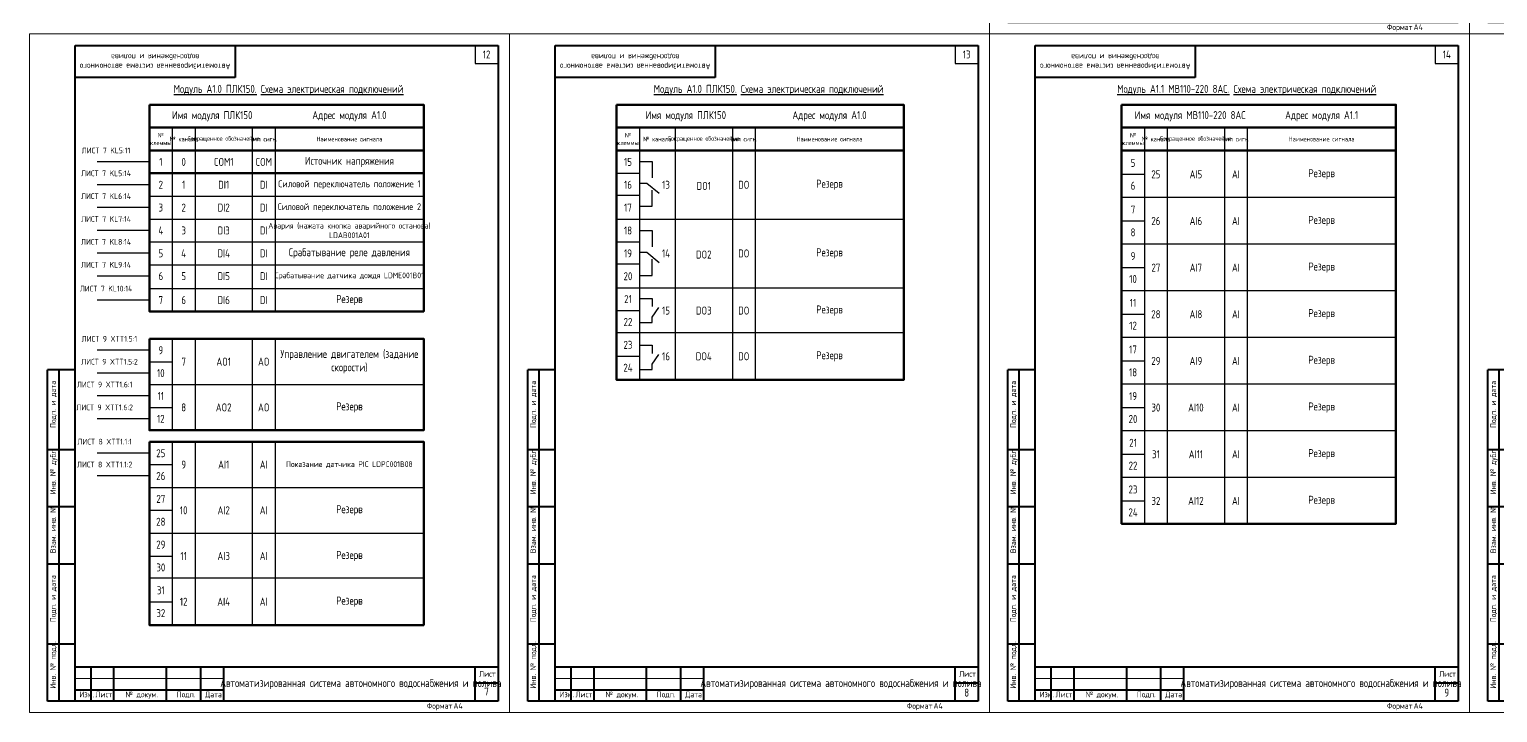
# Model space of a CAD drawing. Header units: millimetres. Extents: x 3520 to 8864, y 403 to 1747.
# Drawn here: x 3520 to 4162, y 403 to 702 of the extents above; entities that cross this region are included whole.
import ezdxf

# ---------------------------------------------------------------- set-up
doc = ezdxf.new("R2010")
doc.units = ezdxf.units.MM
doc.linetypes.add('K5LT_BASIC', pattern=[0])
doc.linetypes.add('K5LT_THIN', pattern=[0])
doc.layers.add('Стерка', color=7, linetype='Continuous', lineweight=15)
doc.styles.add('ГОСТ В', font='GOST_0.TTF', dxfattribs={"height": 3.5})
doc.styles.add('ГОСТ тип А', font='GOST_0.TTF', dxfattribs={"height": 3.5})

# ---------------------------------------------------------------- blocks, each defined once
blk = doc.blocks.new('A4-2')
at = {"linetype": 'K5LT_THIN', "lineweight": 18}
for p, q in [((210, 0), (210, 297)), ((210, 297), (420, 297)), ((420, 297), (420, 0)), ((230, 15), (295, 15)), ((420, 0), (210, 0))]:
    blk.add_line(p, q, dxfattribs=at)
at = {"linetype": 'K5LT_BASIC', "lineweight": 40}
for p, q in [((230, 5), (230, 292)), ((230, 292), (415, 292)), ((300, 292), (300, 278)), ((415, 292), (415, 5)), ((300, 278), (230, 278)), ((218, 5), (218, 150)), ((230, 150), (218, 150)), ((223, 5), (223, 150)), ((230, 115), (218, 115)), ((230, 90), (218, 90)), ((230, 65), (218, 65)), ((230, 30), (218, 30)), ((230, 20), (415, 20)), ((230, 5), (230, 20)), ((237, 5), (237, 20)), ((247, 5), (247, 20)), ((270, 5), (270, 20)), ((285, 5), (285, 20)), ((295, 5), (295, 20)), ((405, 5), (405, 20)), ((405, 13), (415, 13)), ((230, 10), (237, 10)), ((237, 10), (247, 10)), ((247, 10), (270, 10)), ((270, 10), (285, 10)), ((285, 10), (295, 10)), ((230, 5), (218, 5)), ((415, 5), (230, 5))]:
    blk.add_line(p, q, dxfattribs=at)
at = {"char_height": 2.5, "attachment_point": 1, "rotation": 90, "style": 'ГОСТ тип А'}
for s, insert in [('Подп. и дата', (219.09, 124.6)), ('Инв. № дубл.', (219.09, 95.52)), ('Взам. инв. №', (219.09, 69.79)), ('Подп. и дата', (219.09, 39.6)), ('Инв. № подл.', (219.09, 10.52))]:
    blk.add_mtext(s, dxfattribs=dict(at, insert=insert))
at = {"char_height": 2.5, "attachment_point": 1, "style": 'ГОСТ тип А'}
for s, insert in [('Лист', (406.71, 18.23)), ('Изм.', (231.92, 9.23)), ('Лист', (238.91, 9.23)), ('№ докум.', (252.03, 9.23)), ('Подп.', (274.46, 9.23)), ('Дата', (286.91, 9.23)), ('Формат', (383.84, 4.23)), ('A4', (395.5, 4.23))]:
    blk.add_mtext(s, dxfattribs=dict(at, insert=insert))

msp = doc.modelspace()

# ---------------------------------------------------------------- linework, layer by layer
for p, q in [((3715, 695), (3715, 687)), ((3925, 695), (3925, 687)), ((4145, 695), (4135, 695)), ((4135, 695), (4135, 687)), ((3715, 687), (3725, 687)), ((3925, 687), (3935, 687)), ((4135, 687), (4145, 687)), ((3572.5, 649), (3572.5, 639)), ((3572.5, 644), (3549.675, 644)), ((3786.844, 644.183), (3792.412, 644.183)), ((3792.412, 644.183), (3792.412, 637.079)), ((3572.5, 634), (3549.675, 634)), ((3786.844, 634.711), (3790.149, 634.711)), ((3790.149, 634.711), (3795.536, 630.297)), ((3792.412, 624.592), (3792.412, 631.696)), ((3572.5, 624), (3549.675, 624)), ((3786.844, 624.592), (3792.412, 624.592)), ((3572.5, 614), (3549.675, 614)), ((3786.844, 613.918), (3792.412, 613.918)), ((3792.412, 613.918), (3792.412, 606.814)), ((3572.5, 604), (3549.675, 604)), ((3786.844, 604.446), (3790.149, 604.446)), ((3790.149, 604.446), (3795.536, 600.032)), ((3792.412, 594.327), (3792.412, 601.431)), ((3572.5, 594), (3549.675, 594)), ((3786.844, 594.327), (3792.412, 594.327)), ((3572.5, 583.543), (3549.675, 583.543)), ((3786.844, 584.297), (3792.412, 584.297)), ((3792.412, 584.297), (3792.412, 580.745)), ((3792.412, 576.009), (3795.284, 580.309)), ((3786.844, 573.693), (3792.412, 573.693)), ((3792.412, 573.693), (3792.412, 576.009)), ((3572.5, 561.586), (3549.675, 561.586)), ((3786.844, 563.769), (3792.412, 563.769)), ((3792.412, 563.769), (3792.412, 560.217)), ((3792.412, 555.481), (3795.284, 559.781)), ((3786.844, 553.166), (3792.412, 553.166)), ((3792.412, 553.166), (3792.412, 555.481)), ((3572.5, 551.573), (3549.675, 551.573)), ((3572.5, 541.579), (3549.675, 541.579)), ((3572.5, 531.579), (3549.675, 531.579)), ((3572.5, 516.579), (3549.675, 516.579)), ((3572.5, 506.579), (3549.675, 506.579))]:
    msp.add_line(p, q)
at = {"color": 7, "lineweight": 50}
for p, q in [((3572.5, 659), (3692.5, 659)), ((3776.844, 659), (3902.5, 659)), ((3997.771, 659), (4117.771, 659)), ((3572.5, 649), (3692.5, 649)), ((3776.844, 649), (3902.5, 649)), ((3997.771, 649), (4117.771, 649)), ((3572.5, 639), (3692.5, 639)), ((3572.5, 578.543), (3692.5, 578.543))]:
    msp.add_line(p, q, dxfattribs=at)
at = {"color": 7}
for p, q in [((3582.5, 659), (3582.5, 578.543)), ((3592.5, 659), (3592.5, 578.543)), ((3617.5, 659), (3617.5, 578.543)), ((3627.5, 659), (3627.5, 578.543)), ((3786.844, 659), (3786.844, 548.566)), ((3802.5, 659), (3802.5, 548.566)), ((3827.5, 659), (3827.5, 548.566)), ((3837.5, 659), (3837.5, 548.566)), ((4007.771, 659), (4007.771, 485.666)), ((4017.771, 659), (4017.771, 485.666)), ((4042.771, 659), (4042.771, 485.666)), ((4052.771, 659), (4052.771, 485.666)), ((3572.5, 649), (3692.5, 649)), ((3572.5, 649), (3692.5, 649)), ((3776.844, 649), (3902.5, 649)), ((3572.5, 639), (3692.5, 639)), ((3572.5, 639), (3692.5, 639)), ((3776.844, 639), (3786.844, 639)), ((3997.771, 638.583), (4007.771, 638.583)), ((3572.5, 629), (3692.5, 629)), ((3776.844, 629.403), (3786.844, 629.403)), ((3997.771, 628.583), (4117.771, 628.583)), ((3572.5, 619), (3692.5, 619)), ((3776.844, 618.97), (3902.5, 618.97)), ((3997.771, 618.166), (4007.771, 618.166)), ((3572.5, 609), (3692.5, 609)), ((3776.844, 608.97), (3786.844, 608.97)), ((3997.771, 608.166), (4117.771, 608.166)), ((3572.5, 599), (3692.5, 599)), ((3776.844, 599.373), (3786.844, 599.373)), ((3997.771, 597.75), (4007.771, 597.75)), ((3572.5, 588.543), (3692.5, 588.543)), ((3572.5, 588.543), (3692.5, 588.543)), ((3572.5, 588.543), (3692.5, 588.543)), ((3572.5, 588.543), (3692.5, 588.543)), ((3776.844, 588.94), (3902.5, 588.94)), ((3776.844, 588.94), (3902.5, 588.94)), ((3997.771, 587.75), (4117.771, 587.75)), ((3572.5, 578.543), (3692.5, 578.543)), ((3572.5, 578.543), (3692.5, 578.543)), ((3572.5, 578.543), (3692.5, 578.543)), ((3572.5, 578.543), (3692.5, 578.543)), ((3572.5, 578.543), (3692.5, 578.543)), ((3776.844, 578.94), (3786.844, 578.94)), ((3997.771, 577.333), (4007.771, 577.333)), ((3572.5, 566.586), (3692.5, 566.586)), ((3582.5, 566.586), (3582.5, 526.357)), ((3592.5, 566.586), (3592.5, 526.357)), ((3617.5, 566.586), (3617.5, 526.357)), ((3627.5, 566.586), (3627.5, 526.357)), ((3776.844, 569.343), (3902.5, 569.343)), ((3997.771, 567.333), (4117.771, 567.333)), ((3776.844, 558.94), (3786.844, 558.94)), ((3572.5, 556.573), (3582.5, 556.573)), ((3997.771, 556.916), (4007.771, 556.916)), ((3572.5, 546.573), (3692.5, 546.573)), ((3997.771, 546.916), (4117.771, 546.916)), ((3572.5, 536.573), (3582.5, 536.573)), ((3997.771, 536.499), (4007.771, 536.499)), ((3572.5, 526.573), (3692.5, 526.573)), ((3582.5, 521.573), (3582.5, 481.344)), ((3592.5, 521.573), (3592.5, 481.344)), ((3617.5, 521.573), (3617.5, 481.344)), ((3627.5, 521.573), (3627.5, 481.344)), ((3997.771, 526.499), (4117.771, 526.499)), ((3997.771, 516.082), (4007.771, 516.082)), ((3572.5, 511.544), (3582.5, 511.544)), ((3572.5, 501.544), (3692.5, 501.544)), ((3997.771, 506.082), (4117.771, 506.082)), ((3997.771, 495.666), (4007.771, 495.666)), ((3572.5, 491.544), (3582.5, 491.544)), ((3997.771, 485.666), (4117.771, 485.666)), ((3572.5, 481.544), (3692.5, 481.544)), ((3582.5, 481.344), (3582.5, 441.328)), ((3592.5, 481.344), (3592.5, 441.328)), ((3617.5, 481.344), (3617.5, 441.328)), ((3627.5, 481.344), (3627.5, 441.328)), ((3572.5, 471.544), (3582.5, 471.544)), ((3572.5, 461.947), (3692.5, 461.947)), ((3572.5, 451.544), (3582.5, 451.544)), ((3572.5, 451.544), (3582.5, 451.544)), ((3572.5, 441.328), (3692.5, 441.328))]:
    msp.add_line(p, q, dxfattribs=at)
at = {"color": 7, "lineweight": 50}
for points in [[(3572.5, 669), (3692.5, 669), (3692.5, 578.543), (3572.5, 578.543)], [(3776.844, 669), (3902.5, 669), (3902.5, 548.566), (3776.844, 548.566)], [(3997.771, 669), (4117.771, 669), (4117.771, 485.666), (3997.771, 485.666)], [(3572.5, 566.586), (3692.5, 566.586), (3692.5, 526.573), (3572.5, 526.573)], [(3572.5, 521.573), (3692.5, 521.573), (3692.5, 441.328), (3572.5, 441.328)]]:
    msp.add_lwpolyline(points, close=True, dxfattribs=at)

# ---------------------------------------------------------------- block references
for p in [(3730, 700), (3940, 700), (3310, 403), (3520, 403), (3730, 403), (3940, 403)]:
    msp.add_blockref('A4-2', p)

# ---------------------------------------------------------------- texts
at = {"color": 7, "linetype": 'Continuous', "lineweight": 15, "char_height": 2.5, "width": 70, "attachment_point": 5, "rotation": 180, "style": 'ГОСТ В'}
for insert in [(3575, 688), (3785, 688), (3995, 688)]:
    msp.add_mtext('\\pxqc;{\\C256;Автоматизированная система автономного водоснабжения и полива}', dxfattribs=dict(at, insert=insert))
at = {"color": 7, "linetype": 'Continuous', "lineweight": 15, "attachment_point": 5, "style": 'ГОСТ В'}
for s, insert, char_height, width in [('{\\C256;12}', (3720, 691), 3.5, 10), ('{\\C256;13}', (3930, 691), 3.5, 10), ('{\\C256;14}', (4140, 691), 3.5, 10), ('{\\C256;Имя модуля ПЛК150}', (3600, 664), 3.5, 55), ('{\\C256;Адрес модуля A1.0}', (3660, 664), 3.5, 65), ('{\\C256;Имя модуля ПЛК150}', (3807.172, 664), 3.5, 60.65558), ('{\\C256;Адрес модуля A1.0}', (3870, 664), 3.5, 65), ('{\\C256;Имя модуля МВ110-220 8АС}', (4027.771, 664), 3.5, 60), ('{\\C256;Адрес модуля A1.1}', (4085.271, 664), 3.5, 65), ('{\\C256;№ клеммы}', (3577.5, 654), 2, 10), ('{\\C256;Сокращенное обозначение}', (3605, 654), 2, 25), ('{\\C256;№ клеммы}', (3781.844, 654), 2, 10), ('{\\C256;Сокращенное обозначение}', (3815, 654), 2, 25), ('{\\C256;№ клеммы}', (4002.771, 654), 2, 10), ('{\\C256;Сокращенное обозначение}', (4030.271, 654), 2, 25), ('ЛИСТ 7 KL5:11', (3553.528, 649), 2.5, 31.89637), ('{\\C256;№ канала}', (3587.5, 654), 2, 10), ('{\\C256;Тип сигн.}', (3622.5, 654), 2, 10), ('{\\C256;Наименование сигнала}', (3660, 654), 2, 63), ('{\\C256;№ канала}', (3794.672, 654), 2, 15.65558), ('{\\C256;Тип сигн.}', (3832.5, 654), 2, 10), ('{\\C256;Наименование сигнала}', (3870, 654), 2, 63), ('{\\C256;№ канала}', (4012.771, 654), 2, 10), ('{\\C256;Тип сигн.}', (4047.771, 654), 2, 10), ('{\\C256;Наименование сигнала}', (4085.271, 654), 2, 63), ('1', (3577.5, 644), 3.5, 10), ('0', (3587.5, 644), 3.5, 10), ('{\\C256;COM1}', (3605, 644), 3.5, 25), ('{\\C256;COM}', (3622.5, 644), 3.5, 10), ('{\\C256;Источник напряжения}', (3660, 644), 3.5, 65), ('15', (3781.844, 644), 3.5, 10), ('5', (4002.771, 643.583), 3.5, 10), ('ЛИСТ 7 KL5:14', (3553.528, 639), 2.5, 31.89637), ('{\\C256;Силовой переключатель положение 1}', (3660, 634), 3, 65), ('{\\C256;Резерв}', (3870, 633.985), 3.5, 65), ('25', (4012.771, 638.583), 3.5, 10), ('AI5', (4030.271, 638.583), 3.5, 23), ('AI', (4047.771, 638.583), 3.5, 10), ('{\\C256;Резерв}', (4085.271, 638.583), 3.5, 65), ('ЛИСТ 7 KL6:14', (3553.528, 629), 2.5, 31.89637), ('2', (3577.5, 634), 3.5, 10), ('1', (3587.5, 634), 3.5, 10), ('{\\C256;DI1}', (3605, 634), 3.5, 25), ('{\\C256;DI}', (3622.5, 634), 3.5, 10), ('16', (3781.844, 634), 3.5, 10), ('13', (3798.475, 633.985), 3.5, 10), ('DO1', (3815, 633.485), 3.5, 23), ('DO', (3832.5, 633.985), 3.5, 10), ('6', (4002.771, 633.583), 3.5, 10), ('3', (3577.5, 624), 3.5, 10), ('2', (3587.5, 624), 3.5, 10), ('{\\C256;DI2}', (3605, 624), 3.5, 25), ('{\\C256;DI}', (3622.5, 624), 3.5, 10), ('{\\C256;Силовой переключатель положение 2}', (3660, 624), 3, 65), ('17', (3781.844, 624), 3.5, 10), ('7', (4002.771, 623.166), 3.5, 10), ('ЛИСТ 7 KL7:14', (3553.528, 619), 2.5, 31.89637), ('{\\C256;Авария (нажата кнопка аварийного останова) LDAB001A01}', (3660, 614), 2.5, 65), ('26', (4012.771, 618.166), 3.5, 10), ('AI6', (4030.271, 618.166), 3.5, 23), ('AI', (4047.771, 618.166), 3.5, 10), ('{\\C256;Резерв}', (4085.271, 618.166), 3.5, 65), ('ЛИСТ 7 KL8:14', (3553.528, 609), 2.5, 31.89637), ('4', (3577.5, 614), 3.5, 10), ('3', (3587.5, 614), 3.5, 10), ('{\\C256;DI3}', (3605, 614), 3.5, 25), ('{\\C256;DI}', (3622.5, 614), 3.5, 10), ('18', (3781.844, 613.97), 3.5, 10), ('8', (4002.771, 613.166), 3.5, 10), ('5', (3577.5, 604), 3.5, 10), ('4', (3587.5, 604), 3.5, 10), ('{\\C256;DI4}', (3605, 604), 3.5, 25), ('{\\C256;DI}', (3622.5, 604), 3.5, 10), ('{\\C256;Срабатывание реле давления}', (3660, 604), 3.5, 65), ('19', (3781.844, 603.97), 3.5, 10), ('14', (3798.475, 603.955), 3.5, 10), ('DO2', (3815, 603.455), 3.5, 23), ('DO', (3832.5, 603.955), 3.5, 10), ('{\\C256;Резерв}', (3870, 603.955), 3.5, 65), ('9', (4002.771, 602.75), 3.5, 10), ('ЛИСТ 7 KL9:14', (3553.528, 599), 2.5, 31.89637), ('27', (4012.771, 597.75), 3.5, 10), ('AI7', (4030.271, 597.75), 3.5, 23), ('AI', (4047.771, 597.75), 3.5, 10), ('{\\C256;Резерв}', (4085.271, 597.75), 3.5, 65), ('6', (3577.5, 594), 3.5, 10), ('5', (3587.5, 594), 3.5, 10), ('{\\C256;DI5}', (3605, 594), 3.5, 25), ('{\\C256;DI}', (3622.5, 594), 3.5, 10), ('{\\C256;Срабатывание датчика дождя LDME001B01}', (3660, 594), 2.5, 65), ('20', (3781.844, 593.97), 3.5, 10), ('10', (4002.771, 592.75), 3.5, 10), ('ЛИСТ 7 KL10:14', (3553.528, 588.543), 2.5, 31.89637), ('7', (3577.5, 583.543), 3.5, 10), ('6', (3587.5, 583.543), 3.5, 10), ('{\\C256;DI6}', (3605, 583.543), 3.5, 25), ('{\\C256;DI}', (3622.5, 583.543), 3.5, 10), ('{\\C256;Резерв}', (3660, 583.543), 3.5, 65), ('21', (3781.844, 583.94), 3.5, 10), ('15', (3798.475, 578.94), 3.5, 10), ('DO3', (3815, 578.94), 3.5, 23), ('DO', (3832.5, 578.94), 3.5, 10), ('{\\C256;Резерв}', (3870, 578.94), 3.5, 65), ('11', (4002.771, 582.333), 3.5, 10), ('28', (4012.771, 577.333), 3.5, 10), ('AI8', (4030.271, 577.333), 3.5, 23), ('AI', (4047.771, 577.333), 3.5, 10), ('{\\C256;Резерв}', (4085.271, 577.333), 3.5, 65), ('22', (3781.844, 573.94), 3.5, 10), ('12', (4002.771, 572.333), 3.5, 10), ('ЛИСТ 9 XTT1.5:1', (3555.04, 566.579), 2.5, 34.92036), ('23', (3781.844, 563.94), 3.5, 10), ('9', (3577.5, 561.573), 3.5, 10), ('{\\C256;Управление двигателем (задание скорости)}', (3660, 556.573), 3.5, 65), ('16', (3798.475, 558.94), 3.5, 10), ('DO4', (3815, 558.94), 3.5, 23), ('DO', (3832.5, 558.94), 3.5, 10), ('{\\C256;Резерв}', (3870, 558.94), 3.5, 65), ('17', (4002.771, 561.916), 3.5, 10), ('{\\C256;Резерв}', (4085.271, 556.916), 3.5, 65), ('ЛИСТ 9 XTT1.5:2', (3555.04, 556.567), 2.5, 34.92036), ('10', (3577.5, 551.573), 3.5, 10), ('7', (3587.5, 556.573), 3.5, 10), ('AO1', (3605, 556.573), 3.5, 23), ('AO', (3622.5, 556.573), 3.5, 10), ('24', (3781.844, 553.94), 3.5, 10), ('18', (4002.771, 551.916), 3.5, 10), ('29', (4012.771, 556.916), 3.5, 10), ('AI9', (4030.271, 556.916), 3.5, 23), ('AI', (4047.771, 556.916), 3.5, 10), ('ЛИСТ 9 XTT1.6:1', (3552.936, 546.579), 2.5, 39.12739), ('11', (3577.5, 541.573), 3.5, 10), ('19', (4002.771, 541.499), 3.5, 10), ('ЛИСТ 9 XTT1.6:2', (3552.936, 536.579), 2.5, 39.12739), ('12', (3577.5, 531.573), 3.5, 10), ('8', (3587.5, 536.573), 3.5, 10), ('AO2', (3605, 536.573), 3.5, 23), ('AO', (3622.5, 536.573), 3.5, 10), ('{\\C256;Резерв}', (3660, 536.573), 3.5, 65), ('20', (4002.771, 531.499), 3.5, 10), ('30', (4012.771, 536.499), 3.5, 10), ('AI10', (4030.271, 536.499), 3.5, 23), ('AI', (4047.771, 536.499), 3.5, 10), ('{\\C256;Резерв}', (4085.271, 536.499), 3.5, 65), ('ЛИСТ 8 XTT1.1:1', (3552.936, 521.579), 2.5, 39.12739), ('21', (4002.771, 521.082), 3.5, 10), ('25', (3577.5, 516.544), 3.5, 10), ('31', (4012.771, 516.082), 3.5, 10), ('AI11', (4030.271, 516.082), 3.5, 23), ('AI', (4047.771, 516.082), 3.5, 10), ('{\\C256;Резерв}', (4085.271, 516.082), 3.5, 65), ('ЛИСТ 8 XTT1.1:2', (3552.936, 511.579), 2.5, 39.12739), ('26', (3577.5, 506.544), 3.5, 10), ('9', (3587.5, 511.544), 3.5, 10), ('AI1', (3605, 511.544), 3.5, 23), ('AI', (3622.5, 511.544), 3.5, 10), ('{\\C256;Показание датчика PIC LDPC001B08}', (3660, 511.544), 2.5, 65), ('22', (4002.771, 511.082), 3.5, 10), ('23', (4002.771, 500.666), 3.5, 10), ('27', (3577.5, 496.544), 3.5, 10), ('32', (4012.771, 495.666), 3.5, 10), ('AI12', (4030.271, 495.666), 3.5, 23), ('AI', (4047.771, 495.666), 3.5, 10), ('{\\C256;Резерв}', (4085.271, 495.666), 3.5, 65), ('28', (3577.5, 486.544), 3.5, 10), ('10', (3587.5, 491.544), 3.5, 10), ('AI2', (3605, 491.544), 3.5, 23), ('AI', (3622.5, 491.544), 3.5, 10), ('{\\C256;Резерв}', (3660, 491.544), 3.5, 65), ('24', (4002.771, 490.666), 3.5, 10), ('29', (3577.5, 476.544), 3.5, 10), ('11', (3587.5, 471.544), 3.5, 10), ('AI3', (3605, 471.544), 3.5, 23), ('AI', (3622.5, 471.544), 3.5, 10), ('{\\C256;Резерв}', (3660, 471.544), 3.5, 65), ('30', (3577.5, 466.544), 3.5, 10), ('31', (3577.5, 456.544), 3.5, 10), ('12', (3587.5, 451.544), 3.5, 10), ('AI4', (3605, 451.544), 3.5, 23), ('AI', (3622.5, 451.544), 3.5, 10), ('{\\C256;Резерв}', (3660, 451.544), 3.5, 65), ('32', (3577.5, 446.544), 3.5, 10), ('\\pxqc;{\\C256;Автоматизированная система автономного водоснабжения и полива}', (3665, 415.5), 3.5, 120), ('\\pxqc;{\\C256;Автоматизированная система автономного водоснабжения и полива}', (3875, 415.5), 3.5, 120), ('\\pxqc;{\\C256;Автоматизированная система автономного водоснабжения и полива}', (4085, 415.5), 3.5, 120)]:
    msp.add_mtext(s, dxfattribs=dict(at, insert=insert, char_height=char_height, width=width))
at = {"color": 7, "char_height": 3.5, "width": 185, "attachment_point": 5, "style": 'ГОСТ В'}
for s, insert in [('{\\fGOST type A|b1|i0|c204|p34;\\H1.5x;\\L\\P\\fGOST type A|b0|i0|c204|p34;\\H0.66667x; Модуль А1.0 ПЛК150\\C0;. \\C7;Схема электрическая подключений}', (3632.5, 679.851)), ('{\\fGOST type A|b1|i0|c204|p34;\\H1.5x;\\L\\P\\fGOST type A|b0|i0|c204|p34;\\H0.66667x; Модуль А1.0 ПЛК150\\C0;. \\C7;Схема электрическая подключений}', (3842.5, 679.851)), ('{\\fGOST type A|b1|i0|c204|p34;\\H1.5x;\\L\\P\\fGOST type A|b0|i0|c204|p34;\\H0.66667x;Модуль А1.1 МВ110-220 8АС\\C0;. \\C7;Схема электрическая подключений}', (4052.5, 679.851))]:
    msp.add_mtext(s, dxfattribs=dict(at, insert=insert))
at = {"layer": 'Стерка', "color": 7, "char_height": 3.5, "attachment_point": 5, "style": 'ГОСТ тип А'}
for s, insert in [('7', (3720, 412.25)), ('8', (3930, 411.75)), ('9', (4140, 411.75))]:
    msp.add_mtext_dynamic_manual_height_columns(s, width=10, gutter_width=17.5, heights=[0], dxfattribs=dict(at, insert=insert))

doc.saveas('drawing.dxf')
